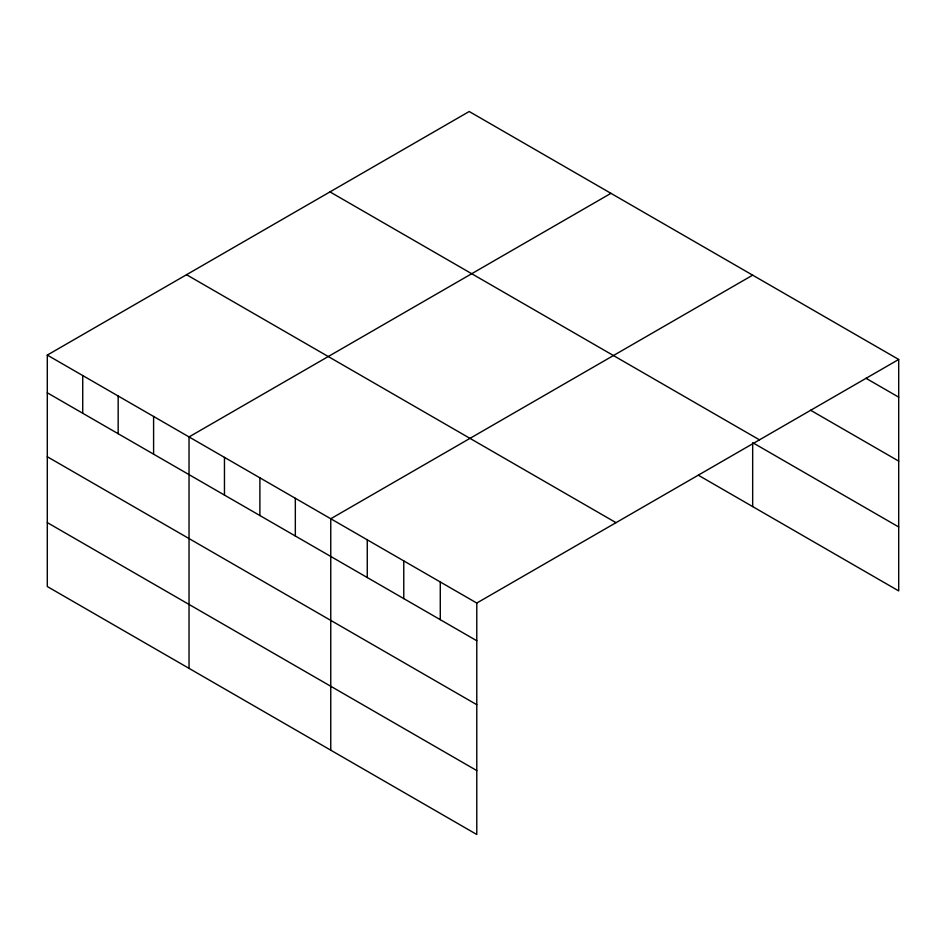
<?xml version="1.0" encoding="UTF-8"?>
<svg xmlns="http://www.w3.org/2000/svg" width="946" height="946" viewBox="0 0 946 946"><rect width="100%" height="100%" fill="white"/><g stroke="black" fill="none" stroke-linecap="round" stroke-linejoin="round"><path stroke-width="1.42" d="M47.3 355.093L476.784 603.051L476.784 834.49L47.3 586.532L47.3 355.093L469.216 111.51L898.7 359.468L898.7 590.907L698.266 475.176M610.95 193.327L189.034 436.922L189.034 668.361M752.673 275.156L330.757 518.751L330.757 750.19M476.784 603.051L898.7 359.468M865.968 378.27L898.7 397.166M810.58 410.233L898.7 461.104M329.988 191.896L759.472 439.855M753.938 443.39L898.7 526.969M186.528 274.707L616.012 522.665M47.3 392.803L476.784 640.761M47.3 456.741L476.784 704.699M47.3 522.606L476.784 770.564M752.673 442.669L752.673 506.595M440.28 581.979L440.28 619.689M403.765 560.907L403.765 598.605M367.261 539.823L367.261 577.533M295.329 498.294L295.329 536.004M259.89 477.836L259.89 515.546M224.462 457.379L224.462 495.089M153.595 416.465L153.595 454.175M118.167 396.007L118.167 433.717M82.728 375.55L82.728 413.26"/></g></svg>
